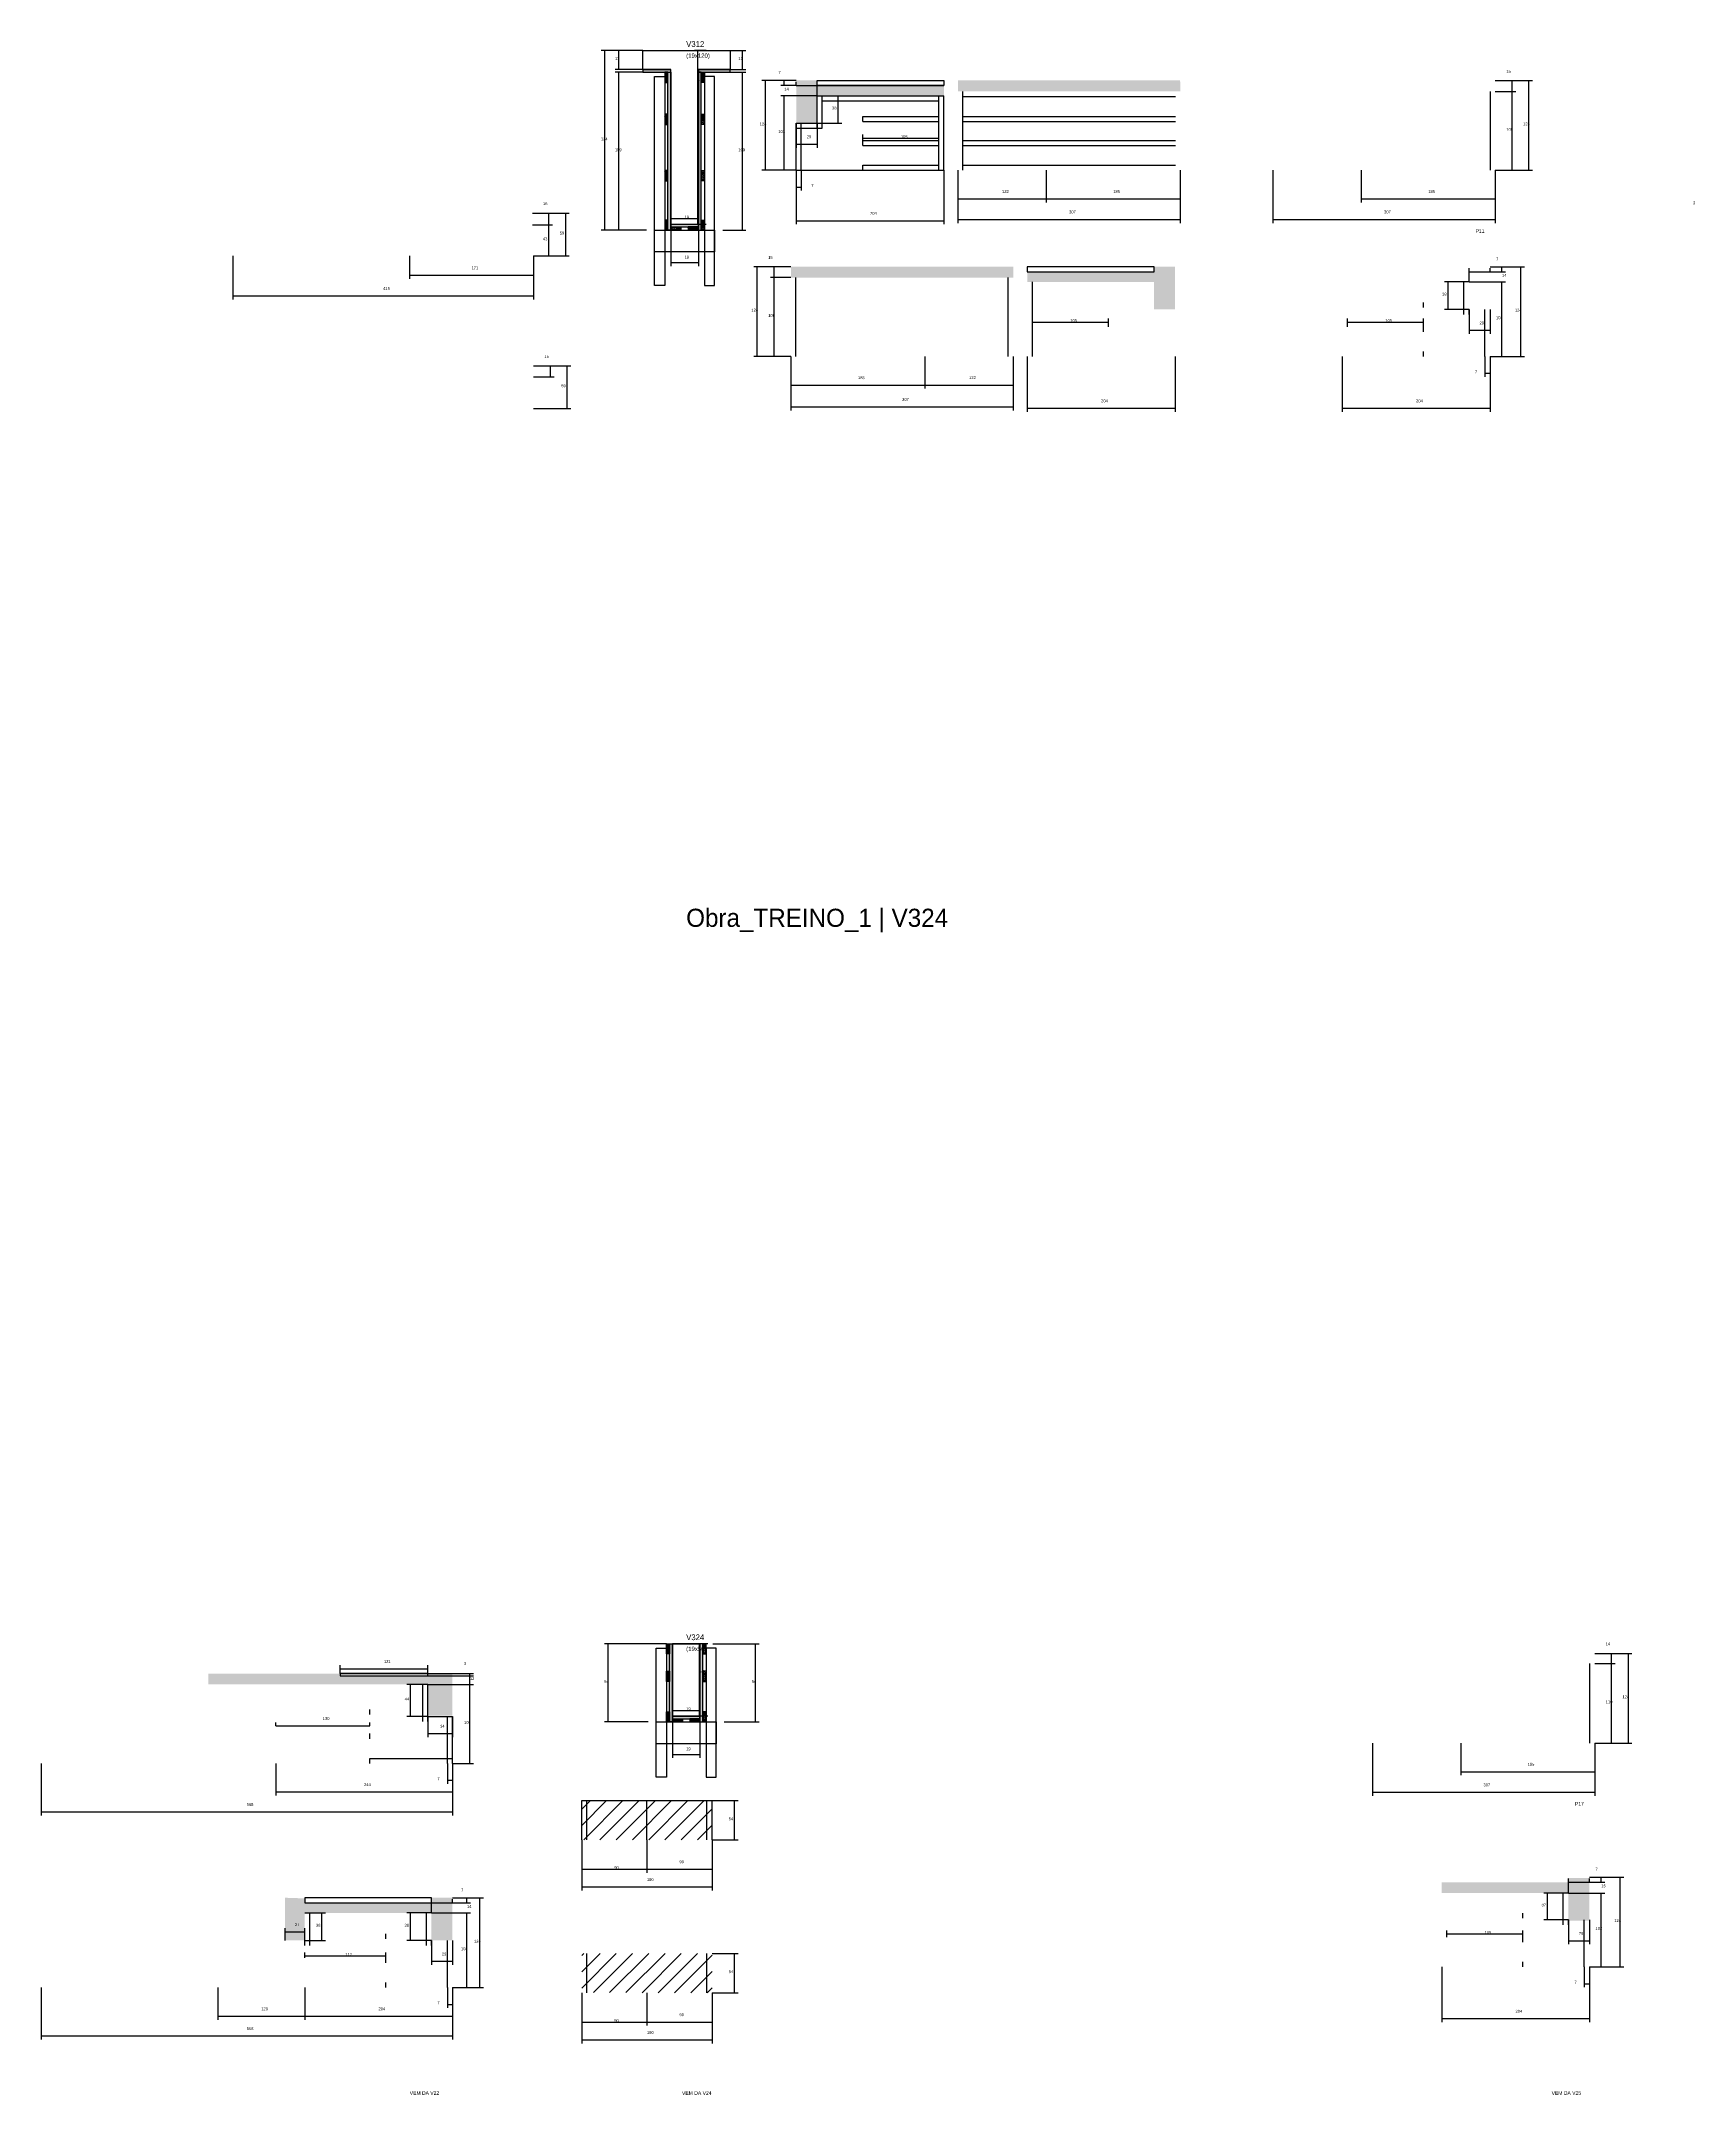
# Model space of a CAD drawing. Header units: metres. Extents: x -2848 to 22762, y -49062 to 1016.
# Drawn here: x 709 to 2993, y -5023 to -2187 of the extents above; entities that cross this region are included whole.
import ezdxf

# ---------------------------------------------------------------- set-up
doc = ezdxf.new("R2010")
doc.units = ezdxf.units.M
for name, color, linetype in [('CONCRETO', 251, 'Continuous'), ('COTA', 4, 'Continuous'), ('Cota Seção (2x)', 4, 'Continuous'), ('Hachura', 253, 'Continuous'), ('LABEL_ID', 3, 'Continuous'), ('Madeira', 126, 'Continuous'), ('NOMENCLATURA', 7, 'Continuous'), ('Painéis', 200, 'Continuous'), ('REAPROVEITAMENTO', 251, 'Continuous'), ('SARR_2.2x7', 40, 'Continuous'), ('SARR_3.5x7', 81, 'Continuous'), ('Texto Seção', 7, 'Continuous')]:
    doc.layers.add(name, color=color, linetype=linetype)

msp = doc.modelspace()

# ---------------------------------------------------------------- hatches: boundary and pattern name
at = {"layer": 'COTA'}
h = msp.add_hatch(dxfattribs=at)
h.set_pattern_fill('AR-CONC', scale=0.03)
h.paths.add_polyline_path([(1781, -2300.3), (1781, -2262.3), (1781, -2262.3), (1955.9, -2262.3), (1955.9, -2262.3), (1955.9, -2248.3), (1955.9, -2248.3), (1781, -2248.3), (1781, -2248.3), (1781, -2241.3), (1781, -2241.3), (1752, -2241.3), (1752, -2241.3), (1752, -2300.3), (1752, -2300.3), (1781, -2300.3)])
h = msp.add_hatch(dxfattribs=at)
h.set_pattern_fill('AR-CONC', scale=0.03)
h.paths.add_polyline_path([(1975.2, -2241.3), (1975.2, -2256.3), (1975.2, -2256.3), (2282.4, -2256.3), (2282.4, -2256.3), (2282.1, -2241.3), (2282.1, -2241.3), (1975.2, -2241.3)])
h = msp.add_hatch(dxfattribs=at)
h.set_pattern_fill('AR-CONC', scale=0.03)
h.paths.add_polyline_path([(2051.7, -2498.4), (2051.7, -2513.4), (2051.7, -2513.4), (1744.6, -2513.4), (1744.6, -2513.4), (1744.8, -2498.4), (1744.8, -2498.4), (2051.7, -2498.4)])
h = msp.add_hatch(dxfattribs=at)
h.set_pattern_fill('AR-CONC', scale=0.03)
h.paths.add_polyline_path([(2246, -2557.4), (2246, -2519.4), (2246, -2519.4), (2071, -2519.4), (2071, -2519.4), (2071, -2505.4), (2071, -2505.4), (2246, -2505.4), (2246, -2505.4), (2246, -2498.4), (2246, -2498.4), (2275, -2498.4), (2275, -2498.4), (2275, -2557.4), (2275, -2557.4), (2246, -2557.4)])
h = msp.add_hatch(dxfattribs=at)
h.set_pattern_fill('AR-CONC', scale=0.03)
h.paths.add_polyline_path([(1122.2, -4444.2), (1122.2, -4441.2), (1122.2, -4441.2), (940.2, -4441.2), (940.2, -4441.2), (940.2, -4456.2), (940.2, -4456.2), (1243.2, -4456.2), (1243.2, -4456.2), (1243.2, -4499.2), (1243.2, -4499.2), (1277.2, -4499.2), (1277.2, -4499.2), (1277.1, -4441.2), (1277.1, -4441.2), (1243.2, -4441.2), (1243.2, -4441.2), (1243.2, -4444.2), (1243.2, -4444.2), (1122.2, -4444.2)])
h = msp.add_hatch(dxfattribs=at)
h.set_pattern_fill('AR-CONC', scale=0.03)
h.paths.add_polyline_path([(2818.2, -4782.2), (2818.2, -4744.2), (2818.2, -4744.2), (2643.3, -4744.2), (2643.3, -4744.2), (2643.3, -4729.2), (2643.3, -4729.2), (2818.2, -4729.2), (2818.2, -4729.2), (2818.2, -4723.2), (2818.2, -4723.2), (2847.2, -4723.2), (2847.2, -4723.2), (2847.2, -4782.2), (2847.2, -4782.2), (2818.2, -4782.2)])
h = msp.add_hatch(dxfattribs=at)
h.set_pattern_fill('AR-CONC', scale=0.03)
h.paths.add_polyline_path([(1248.2, -4771.7), (1073.2, -4771.7), (1073.2, -4771.7), (1073.2, -4809.7), (1073.2, -4809.7), (1046.2, -4809.7), (1046.2, -4809.7), (1046.2, -4750.7), (1046.2, -4750.7), (1073.2, -4751.6), (1073.2, -4751.6), (1073.2, -4757.7), (1073.2, -4757.7), (1248.2, -4757.7), (1248.2, -4757.7), (1248.2, -4750.7), (1248.2, -4750.7), (1277.2, -4750.7), (1277.2, -4750.7), (1277.2, -4809.7), (1277.2, -4809.7), (1248.2, -4809.7), (1248.2, -4809.7), (1248.2, -4771.7)])
at = {"layer": 'Hachura'}
h = msp.add_hatch(color=8, dxfattribs=at)
h.dxf.hatch_style = 1
h.paths.add_polyline_path([(1578.8, -2230), (1578.8, -2226), (1578.8, -2226), (1540.2, -2226), (1540.2, -2226), (1540.2, -2230), (1540.2, -2230), (1578.8, -2230)])
h = msp.add_hatch(dxfattribs=at)
h.set_pattern_fill('ANSI31', scale=0.5)
h.paths.add_polyline_path([(1570.4, -2244), (1574.8, -2244), (1574.8, -2244), (1574.8, -2230), (1574.8, -2230), (1570.4, -2230), (1570.4, -2230), (1570.4, -2244)])
h = msp.add_hatch(color=8, dxfattribs=at)
h.dxf.hatch_style = 1
h.paths.add_polyline_path([(1574.8, -2230), (1578.8, -2230), (1578.8, -2230), (1578.8, -2448), (1578.8, -2448), (1574.8, -2448), (1574.8, -2448), (1574.8, -2230)])
h = msp.add_hatch(color=8, dxfattribs=at)
h.dxf.hatch_style = 1
h.paths.add_polyline_path([(1660.8, -2230), (1660.8, -2226), (1660.8, -2226), (1616.8, -2226), (1616.8, -2226), (1616.8, -2230), (1616.8, -2230), (1660.8, -2230)])
h = msp.add_hatch(color=8, dxfattribs=at)
h.dxf.hatch_style = 1
h.paths.add_polyline_path([(1620.8, -2228), (1616.8, -2228), (1616.8, -2228), (1616.8, -2448), (1616.8, -2448), (1620.8, -2448), (1620.8, -2448), (1620.8, -2228)])
h = msp.add_hatch(dxfattribs=at)
h.set_pattern_fill('ANSI31', scale=0.5)
h.paths.add_polyline_path([(1625.2, -2244), (1620.8, -2244), (1620.8, -2244), (1620.8, -2230), (1620.8, -2230), (1625.2, -2230), (1625.2, -2230), (1625.2, -2244)])
h = msp.add_hatch(dxfattribs=at)
h.set_pattern_fill('ANSI31', scale=0.5)
h.paths.add_polyline_path([(1570.4, -2302), (1574.8, -2302), (1574.8, -2302), (1574.8, -2288), (1574.8, -2288), (1570.4, -2288), (1570.4, -2288), (1570.4, -2302)])
h = msp.add_hatch(dxfattribs=at)
h.set_pattern_fill('ANSI31', scale=0.5)
h.paths.add_polyline_path([(1625.2, -2302), (1620.8, -2302), (1620.8, -2302), (1620.8, -2288), (1620.8, -2288), (1625.2, -2288), (1625.2, -2288), (1625.2, -2302)])
h = msp.add_hatch(dxfattribs=at)
h.set_pattern_fill('ANSI31', scale=0.5)
h.paths.add_polyline_path([(1570.4, -2379.8), (1574.8, -2379.8), (1574.8, -2379.8), (1574.8, -2365.8), (1574.8, -2365.8), (1570.4, -2365.8), (1570.4, -2365.8), (1570.4, -2379.8)])
h = msp.add_hatch(dxfattribs=at)
h.set_pattern_fill('ANSI31', scale=0.5)
h.paths.add_polyline_path([(1625.2, -2379.8), (1620.8, -2379.8), (1620.8, -2379.8), (1620.8, -2365.8), (1620.8, -2365.8), (1625.2, -2365.8), (1625.2, -2365.8), (1625.2, -2379.8)])
h = msp.add_hatch(dxfattribs=at)
h.set_pattern_fill('ANSI31', scale=0.5)
h.paths.add_polyline_path([(1570.4, -2448), (1574.8, -2448), (1574.8, -2448), (1574.8, -2434), (1574.8, -2434), (1570.4, -2434), (1570.4, -2434), (1570.4, -2448)])
h = msp.add_hatch(dxfattribs=at)
h.set_pattern_fill('ANSI31', scale=0.5)
h.paths.add_polyline_path([(1625.2, -2448), (1620.8, -2448), (1620.8, -2448), (1620.8, -2434), (1620.8, -2434), (1625.2, -2434), (1625.2, -2434), (1625.2, -2448)])
h = msp.add_hatch(color=8, dxfattribs=at)
h.dxf.hatch_style = 1
h.paths.add_polyline_path([(1616.8, -2443.6), (1616.8, -2440), (1616.8, -2440), (1578.8, -2440), (1578.8, -2440), (1578.8, -2443.6), (1578.8, -2443.6), (1616.8, -2443.6)])
h = msp.add_hatch(dxfattribs=at)
h.set_pattern_fill('ANSI31', scale=0.5)
h.paths.add_polyline_path([(1578.8, -2448), (1578.8, -2443.6), (1578.8, -2443.6), (1592.8, -2443.6), (1592.8, -2443.6), (1592.8, -2448), (1592.8, -2448), (1578.8, -2448)])
h = msp.add_hatch(dxfattribs=at)
h.set_pattern_fill('ANSI31', scale=0.5)
h.paths.add_polyline_path([(1616.8, -2448), (1616.8, -2443.6), (1616.8, -2443.6), (1602.8, -2443.6), (1602.8, -2443.6), (1602.8, -2448), (1602.8, -2448), (1616.8, -2448)])
h = msp.add_hatch(dxfattribs=at)
h.set_pattern_fill('ANSI31', scale=0.5)
h.paths.add_polyline_path([(1577, -4414), (1572.6, -4414), (1572.6, -4414), (1572.6, -4400), (1572.6, -4400), (1577, -4400), (1577, -4400), (1577, -4414)])
h = msp.add_hatch(color=8, dxfattribs=at)
h.dxf.hatch_style = 1
h.paths.add_polyline_path([(1581, -4400), (1577, -4400), (1577, -4400), (1577, -4508), (1577, -4508), (1581, -4508), (1581, -4508), (1581, -4400)])
h = msp.add_hatch(color=8, dxfattribs=at)
h.dxf.hatch_style = 1
h.paths.add_polyline_path([(1623, -4400), (1619, -4400), (1619, -4400), (1619, -4508), (1619, -4508), (1623, -4508), (1623, -4508), (1623, -4400)])
h = msp.add_hatch(dxfattribs=at)
h.set_pattern_fill('ANSI31', scale=0.5)
h.paths.add_polyline_path([(1623, -4414), (1627.4, -4414), (1627.4, -4414), (1627.4, -4400), (1627.4, -4400), (1623, -4400), (1623, -4400), (1623, -4414)])
h = msp.add_hatch(dxfattribs=at)
h.set_pattern_fill('ANSI31', scale=0.5)
h.paths.add_polyline_path([(1577, -4452), (1572.6, -4452), (1572.6, -4452), (1572.6, -4438), (1572.6, -4438), (1577, -4438), (1577, -4438), (1577, -4452)])
h = msp.add_hatch(dxfattribs=at)
h.set_pattern_fill('ANSI31', scale=0.5)
h.paths.add_polyline_path([(1623, -4452), (1627.4, -4452), (1627.4, -4452), (1627.4, -4438), (1627.4, -4438), (1623, -4438), (1623, -4438), (1623, -4452)])
h = msp.add_hatch(dxfattribs=at)
h.set_pattern_fill('ANSI31', scale=0.5)
h.paths.add_polyline_path([(1577, -4508), (1572.6, -4508), (1572.6, -4508), (1572.6, -4494), (1572.6, -4494), (1577, -4494), (1577, -4494), (1577, -4508)])
h = msp.add_hatch(color=8, dxfattribs=at)
h.dxf.hatch_style = 1
h.paths.add_polyline_path([(1619, -4503.6), (1619, -4500), (1619, -4500), (1581, -4500), (1581, -4500), (1581, -4503.6), (1581, -4503.6), (1619, -4503.6)])
h = msp.add_hatch(dxfattribs=at)
h.set_pattern_fill('ANSI31', scale=0.5)
h.paths.add_polyline_path([(1581, -4508), (1581, -4503.6), (1581, -4503.6), (1595, -4503.6), (1595, -4503.6), (1595, -4508), (1595, -4508), (1581, -4508)])
h = msp.add_hatch(dxfattribs=at)
h.set_pattern_fill('ANSI31', scale=0.5)
h.paths.add_polyline_path([(1619, -4508), (1619, -4503.6), (1619, -4503.6), (1605, -4503.6), (1605, -4503.6), (1605, -4508), (1605, -4508), (1619, -4508)])
h = msp.add_hatch(dxfattribs=at)
h.set_pattern_fill('ANSI31', scale=0.5)
h.paths.add_polyline_path([(1623, -4508), (1627.4, -4508), (1627.4, -4508), (1627.4, -4494), (1627.4, -4494), (1623, -4494), (1623, -4494), (1623, -4508)])
at = {"layer": 'REAPROVEITAMENTO'}
h = msp.add_hatch(dxfattribs=at)
h.set_pattern_fill('ANSI31', scale=5)
h.paths.add_polyline_path([(1635.7, -4670.7), (1635.7, -4616.6), (1635.7, -4616.6), (1455.7, -4616.4), (1455.7, -4616.4), (1455.7, -4670.5), (1455.7, -4670.5), (1635.7, -4670.7)])
h = msp.add_hatch(dxfattribs=at)
h.set_pattern_fill('ANSI31', scale=5)
h.paths.add_polyline_path([(1635.7, -4881.9), (1635.7, -4827.7), (1635.7, -4827.7), (1455.7, -4827.6), (1455.7, -4827.6), (1455.7, -4881.7), (1455.7, -4881.7), (1635.7, -4881.9)])

# ---------------------------------------------------------------- linework, layer by layer
at = {"layer": 'CONCRETO'}
for points in [[(1540.2, -2226), (1540.2, -2200), (1660.8, -2200), (1660.8, -2226), (1616.8, -2226), (1616.8, -2440), (1578.8, -2440), (1578.8, -2226)], [(1581, -4400), (1581, -4400), (1619, -4400), (1619, -4428), (1619, -4428), (1619, -4500), (1581, -4500), (1581, -4400)], [(1581, -4500), (1619, -4500), (1619, -4400), (1581, -4400)]]:
    msp.add_lwpolyline(points, close=True, dxfattribs=at)
at = {"layer": 'COTA'}
for p, q in [((1540.2, -2200), (1482.8, -2200)), ((1487.8, -2448), (1487.8, -2200)), ((1540.2, -2200), (1502.1, -2200)), ((1507.1, -2226), (1507.1, -2200)), ((1660.8, -2200), (1682.6, -2200)), ((1677.6, -2226), (1677.6, -2200)), ((1540.2, -2226), (1502.1, -2226)), ((1540.2, -2230), (1502.1, -2230)), ((1507.1, -2448), (1507.1, -2230)), ((1660.8, -2226), (1682.6, -2226)), ((1660.8, -2230), (1682.6, -2230)), ((1677.6, -2448), (1677.6, -2230)), ((1752, -2241.3), (1730.5, -2241.3)), ((1752, -2248.3), (1730.5, -2248.3)), ((1781, -2262.3), (1730.5, -2262.3)), ((1735.5, -2248.3), (1735.5, -2241.3)), ((1735.5, -2365.3), (1735.5, -2262.3)), ((1752, -2248.3), (1752, -2243.3)), ((1752, -2248.3), (1781, -2248.3)), ((1781, -2262.3), (1781, -2243.3)), ((2717.2, -2241.3), (2745.6, -2241.3)), ((2717.2, -2241.3), (2768.8, -2241.3)), ((2717.2, -2256.3), (2745.6, -2256.3)), ((2717.2, -2256.3), (2745.6, -2256.3)), ((2740.6, -2256.3), (2740.6, -2241.3)), ((2740.6, -2365.3), (2740.6, -2256.3)), ((2763.8, -2365.3), (2763.8, -2241.3)), ((1752, -2365.3), (1730.5, -2365.3)), ((1752, -2365.3), (1752, -2439.9)), ((1752, -2365.3), (1752, -2393.4)), ((1759, -2365.3), (1759, -2393.4)), ((1955.9, -2365.3), (1955.9, -2439.9)), ((1975.2, -2365.3), (1975.2, -2409.6)), ((1975.2, -2365.3), (1975.2, -2438.1)), ((2097.2, -2365.3), (2097.2, -2409.6)), ((2097.2, -2365.3), (2097.2, -2409.6)), ((2282.2, -2365.3), (2282.2, -2409.6)), ((2282.2, -2365.3), (2282.2, -2438.1)), ((2410.2, -2365.3), (2410.2, -2438.1)), ((2532.2, -2365.3), (2532.2, -2409.6)), ((2717.2, -2365.3), (2717.2, -2409.6)), ((2717.2, -2365.3), (2717.2, -2438.1)), ((2717.2, -2365.3), (2745.6, -2365.3)), ((2717.2, -2365.3), (2768.8, -2365.3)), ((1752, -2388.4), (1759, -2388.4)), ((1975.2, -2404.6), (2097.2, -2404.6)), ((2097.2, -2404.6), (2282.2, -2404.6)), ((2532.2, -2404.6), (2717.2, -2404.6)), ((1387.6, -2424.5), (1415.5, -2424.5)), ((1387.6, -2424.5), (1438.6, -2424.5)), ((1410.5, -2440.5), (1410.5, -2424.5)), ((1433.6, -2483.5), (1433.6, -2424.5)), ((1752, -2434.9), (1955.9, -2434.9)), ((1975.2, -2433.1), (2282.2, -2433.1)), ((2410.2, -2433.1), (2717.2, -2433.1)), ((1387.6, -2440.5), (1415.5, -2440.5)), ((1387.6, -2440.5), (1415.5, -2440.5)), ((1410.5, -2483.5), (1410.5, -2440.5)), ((1545.2, -2448), (1482.8, -2448)), ((1545.2, -2448), (1502.1, -2448)), ((1578.8, -2448), (1578.8, -2497.7)), ((1616.8, -2448), (1616.8, -2497.7)), ((1650.4, -2448), (1682.6, -2448)), ((974.1, -2483.5), (974.1, -2543.5)), ((1218.1, -2483.5), (1218.1, -2515)), ((1389.1, -2483.5), (1389.1, -2515)), ((1389.1, -2483.5), (1389.1, -2543.5)), ((1389.1, -2483.5), (1415.5, -2483.5)), ((1389.1, -2483.5), (1438.6, -2483.5)), ((1578.8, -2492.7), (1616.8, -2492.7)), ((1218.1, -2510), (1389.1, -2510)), ((1744.7, -2498.4), (1693.2, -2498.4)), ((1698.2, -2622.4), (1698.2, -2498.4)), ((1744.7, -2498.4), (1716.3, -2498.4)), ((1744.7, -2513.4), (1716.3, -2513.4)), ((1744.7, -2513.4), (1716.3, -2513.4)), ((1721.3, -2513.4), (1721.3, -2498.4)), ((1721.3, -2622.4), (1721.3, -2513.4)), ((2681, -2519.4), (2681, -2500.4)), ((2681, -2505.4), (2710, -2505.4)), ((2681, -2519.4), (2731.4, -2519.4)), ((2710, -2498.4), (2731.4, -2498.4)), ((2710, -2505.4), (2710, -2500.4)), ((2710, -2505.4), (2731.4, -2505.4)), ((2726.4, -2505.4), (2726.4, -2498.4)), ((2726.4, -2622.4), (2726.4, -2519.4)), ((974.1, -2538.5), (1389.1, -2538.5)), ((1389.1, -2635.3), (1417.5, -2635.3)), ((1389.1, -2635.3), (1440.6, -2635.3)), ((1412.5, -2650.3), (1412.5, -2635.3)), ((1435.6, -2694.3), (1435.6, -2635.3)), ((1744.7, -2622.4), (1693.2, -2622.4)), ((1744.7, -2622.4), (1716.3, -2622.4)), ((1744.7, -2622.4), (1744.7, -2666.8)), ((1744.7, -2622.4), (1744.7, -2696.9)), ((1929.7, -2622.4), (1929.7, -2666.8)), ((1929.7, -2622.4), (1929.7, -2666.8)), ((2051.7, -2622.4), (2051.7, -2666.8)), ((2051.7, -2622.4), (2051.7, -2696.9)), ((2071, -2622.4), (2071, -2698.8)), ((2275, -2622.4), (2275, -2698.8)), ((2506, -2622.4), (2506, -2698.8)), ((2703, -2622.4), (2703, -2650.6)), ((2710, -2622.4), (2710, -2698.8)), ((2710, -2622.4), (2731.4, -2622.4)), ((2710, -2622.4), (2710, -2650.6)), ((1389.1, -2650.3), (1417.5, -2650.3)), ((1744.7, -2661.8), (1929.7, -2661.8)), ((1929.7, -2661.8), (2051.7, -2661.8)), ((2703, -2645.6), (2710, -2645.6)), ((1744.7, -2691.9), (2051.7, -2691.9)), ((2071, -2693.8), (2275, -2693.8)), ((2506, -2693.8), (2710, -2693.8)), ((1389.1, -2694.3), (1440.6, -2694.3)), ((1572.6, -4400), (1487.3, -4400)), ((1492.3, -4508), (1492.3, -4400)), ((1637, -4400), (1700.9, -4400)), ((1695.9, -4508), (1695.9, -4400)), ((2854.5, -4413.2), (2882.9, -4413.2)), ((2854.5, -4413.2), (2906, -4413.2)), ((2877.9, -4427.2), (2877.9, -4413.2)), ((2901, -4537.2), (2901, -4413.2)), ((1122.2, -4441.2), (1122.2, -4429.6)), ((1122.2, -4434.6), (1243.2, -4434.6)), ((1243.2, -4441.2), (1243.2, -4429.6)), ((1243.2, -4441.2), (1306.3, -4441.2)), ((1243.2, -4444.2), (1306.3, -4444.2)), ((1243.2, -4444.2), (1306.3, -4444.2)), ((1301.3, -4444.2), (1301.3, -4441.2)), ((1301.3, -4456.2), (1301.3, -4444.2)), ((2854.5, -4427.2), (2882.9, -4427.2)), ((2854.5, -4427.2), (2882.9, -4427.2)), ((2877.9, -4537.2), (2877.9, -4427.2)), ((1243.2, -4456.2), (1306.3, -4456.2)), ((1243.2, -4456.2), (1306.3, -4456.2)), ((1301.3, -4565.2), (1301.3, -4456.2)), ((1547.4, -4508), (1487.3, -4508)), ((1581, -4508), (1581, -4557.7)), ((1619, -4508), (1619, -4557.7)), ((1652.6, -4508), (1700.9, -4508)), ((2547.5, -4537.2), (2547.5, -4610)), ((2669.5, -4537.2), (2669.5, -4581.6)), ((2854.5, -4537.2), (2854.5, -4581.6)), ((2854.5, -4537.2), (2854.5, -4610)), ((2854.5, -4537.2), (2882.9, -4537.2)), ((2854.5, -4537.2), (2906, -4537.2)), ((1033.2, -4565.2), (1033.2, -4609.6)), ((1270.2, -4565.2), (1270.2, -4593.4)), ((1277.2, -4565.2), (1277.2, -4609.6)), ((1277.2, -4565.2), (1306.3, -4565.2)), ((1277.2, -4565.2), (1277.2, -4593.4)), ((1581, -4552.7), (1619, -4552.7)), ((1270.2, -4588.4), (1277.2, -4588.4)), ((2669.5, -4576.6), (2854.5, -4576.6)), ((1033.2, -4604.6), (1277.2, -4604.6)), ((1635.7, -4616.6), (1671.9, -4616.6)), ((1666.9, -4670.6), (1666.9, -4616.6)), ((2547.5, -4605), (2854.5, -4605)), ((1455.7, -4670.6), (1455.7, -4716.2)), ((1455.7, -4670.6), (1455.7, -4740.7)), ((1545.7, -4670.6), (1545.7, -4716.2)), ((1545.7, -4670.6), (1545.7, -4716.2)), ((1635.7, -4670.6), (1635.7, -4716.2)), ((1635.7, -4670.6), (1635.7, -4740.7)), ((1635.7, -4670.6), (1671.9, -4670.6)), ((1455.7, -4711.2), (1545.7, -4711.2)), ((1455.7, -4735.7), (1635.7, -4735.7)), ((1545.7, -4711.2), (1635.7, -4711.2)), ((2818.2, -4744.2), (2818.2, -4724.2)), ((2818.2, -4729.2), (2847.2, -4729.2)), ((2847.2, -4722.2), (2868.7, -4722.2)), ((2847.2, -4729.2), (2847.2, -4724.2)), ((2847.2, -4729.2), (2868.7, -4729.2)), ((2863.7, -4729.2), (2863.7, -4722.2)), ((1248.2, -4771.7), (1248.2, -4752.7)), ((1248.2, -4757.7), (1277.2, -4757.7)), ((1277.2, -4750.7), (1302.2, -4750.7)), ((1277.2, -4757.7), (1277.2, -4752.7)), ((1277.2, -4757.7), (1302.2, -4757.7)), ((1297.2, -4757.7), (1297.2, -4750.7)), ((2818.2, -4744.2), (2868.7, -4744.2)), ((2863.7, -4846.2), (2863.7, -4744.2)), ((1248.2, -4771.7), (1302.2, -4771.7)), ((1297.2, -4874.7), (1297.2, -4771.7)), ((1635.7, -4827.8), (1671.9, -4827.8)), ((1666.9, -4881.8), (1666.9, -4827.8)), ((2643.3, -4846.2), (2643.3, -4922.6)), ((2840.2, -4846.2), (2840.2, -4874.4)), ((2847.2, -4846.2), (2847.2, -4922.6)), ((2847.2, -4846.2), (2868.7, -4846.2)), ((2847.2, -4846.2), (2847.2, -4874.4)), ((953.2, -4874.7), (953.2, -4919.1)), ((1073.2, -4874.7), (1073.2, -4919.1)), ((1270.2, -4874.7), (1270.2, -4902.9)), ((1277.2, -4874.7), (1302.2, -4874.7)), ((1277.2, -4874.7), (1277.2, -4902.9)), ((2840.2, -4869.4), (2847.2, -4869.4)), ((1270.2, -4897.9), (1277.2, -4897.9)), ((1455.7, -4881.8), (1455.7, -4927.3)), ((1455.7, -4881.8), (1455.7, -4951.9)), ((1545.7, -4881.8), (1545.7, -4927.3)), ((1545.7, -4881.8), (1545.7, -4927.3)), ((1635.7, -4881.8), (1635.7, -4927.3)), ((1635.7, -4881.8), (1635.7, -4951.9)), ((1635.7, -4881.8), (1671.9, -4881.8)), ((953.2, -4914.1), (1073.2, -4914.1)), ((1455.7, -4922.3), (1545.7, -4922.3)), ((1545.7, -4922.3), (1635.7, -4922.3)), ((2643.3, -4917.6), (2847.2, -4917.6)), ((1455.7, -4946.9), (1635.7, -4946.9))]:
    msp.add_line(p, q, dxfattribs=at)
at = {"layer": 'Cota Seção (2x)'}
for p, q in [((1627.8, -2200), (1611.3, -2200)), ((1616.3, -2440), (1616.3, -2200)), ((1752, -2241.3), (1704.6, -2241.3)), ((1709.6, -2365.3), (1709.6, -2241.3)), ((1781, -2262.3), (1814.8, -2262.3)), ((1809.8, -2300.3), (1809.8, -2262.3)), ((1752, -2300.3), (1752, -2334.1)), ((1781, -2300.3), (1814.8, -2300.3)), ((1781, -2300.3), (1781, -2334.1)), ((1844, -2327.6), (1844, -2316.1)), ((1844, -2321.1), (1949, -2321.1)), ((1949, -2327.6), (1949, -2316.1)), ((1752, -2329.1), (1781, -2329.1)), ((1752, -2365.3), (1704.6, -2365.3)), ((1578.8, -2448), (1578.8, -2427)), ((1578.8, -2432), (1616.8, -2432)), ((1616.8, -2448), (1616.8, -2427)), ((1627.8, -2440), (1611.3, -2440)), ((2681, -2519.4), (2647.2, -2519.4)), ((2652.2, -2557.4), (2652.2, -2519.4)), ((2710, -2498.4), (2757.4, -2498.4)), ((2752.4, -2622.4), (2752.4, -2498.4)), ((2078, -2581.3), (2078, -2569.8)), ((2078, -2574.8), (2183, -2574.8)), ((2183, -2581.3), (2183, -2569.8)), ((2513, -2581.3), (2513, -2569.8)), ((2513, -2574.8), (2618, -2574.8)), ((2618, -2581.3), (2618, -2569.8)), ((2681, -2557.4), (2647.2, -2557.4)), ((2681, -2557.4), (2681, -2591.2)), ((2710, -2557.4), (2710, -2591.2)), ((2681, -2586.2), (2710, -2586.2)), ((2710, -2622.4), (2757.4, -2622.4)), ((1630, -4400), (1613.5, -4400)), ((1618.5, -4500), (1618.5, -4400)), ((1243.2, -4456.2), (1214.4, -4456.2)), ((1219.4, -4500.2), (1219.4, -4456.2)), ((1033.2, -4513.5), (1033.2, -4508.5)), ((1163.2, -4513.5), (1163.2, -4508.5)), ((1243.2, -4500.2), (1214.4, -4500.2)), ((1243.2, -4500.2), (1243.2, -4529.1)), ((1277.2, -4500.2), (1277.2, -4529.1)), ((1581, -4508), (1581, -4487)), ((1581, -4492), (1619, -4492)), ((1630, -4500), (1613.5, -4500)), ((1619, -4508), (1619, -4487)), ((1033.2, -4513.5), (1163.2, -4513.5)), ((1243.2, -4524.1), (1277.2, -4524.1)), ((709.2, -4565.2), (709.2, -4637)), ((1277.2, -4565.2), (1277.2, -4637)), ((709.2, -4632), (1277.2, -4632)), ((2847.2, -4722.2), (2894.6, -4722.2)), ((2889.6, -4846.2), (2889.6, -4722.2)), ((1277.2, -4750.7), (1320.1, -4750.7)), ((1315.1, -4874.7), (1315.1, -4750.7)), ((2818.2, -4744.2), (2784.4, -4744.2)), ((2789.4, -4781.2), (2789.4, -4744.2)), ((1046.2, -4809.7), (1046.2, -4792.9)), ((1073.2, -4771.7), (1102, -4771.7)), ((1073.2, -4809.7), (1073.2, -4792.9)), ((1097, -4809.7), (1097, -4771.7)), ((1248.2, -4771.7), (1214.4, -4771.7)), ((1219.4, -4809.7), (1219.4, -4771.7)), ((2818.2, -4781.2), (2784.4, -4781.2)), ((2818.2, -4781.2), (2818.2, -4815)), ((2847.2, -4781.2), (2847.2, -4815)), ((1046.2, -4797.9), (1073.2, -4797.9)), ((1073.2, -4809.7), (1102, -4809.7)), ((1248.2, -4809.7), (1214.4, -4809.7)), ((1248.2, -4809.7), (1248.2, -4843.5)), ((1277.2, -4809.7), (1277.2, -4843.5)), ((2650.2, -4805.1), (2650.2, -4795.7)), ((2650.2, -4800.7), (2755.2, -4800.7)), ((2755.2, -4808.6), (2755.2, -4795.7)), ((2818.2, -4810), (2847.2, -4810)), ((1073.2, -4833.5), (1073.2, -4826.1)), ((1073.2, -4831.1), (1185.2, -4831.1)), ((1185.2, -4833.5), (1185.2, -4826.1)), ((1248.2, -4838.5), (1277.2, -4838.5)), ((2847.2, -4846.2), (2894.6, -4846.2)), ((709.2, -4874.7), (709.2, -4946.5)), ((1073.2, -4874.7), (1073.2, -4919.1)), ((1277.2, -4874.7), (1320.1, -4874.7)), ((1277.2, -4874.7), (1277.2, -4919.1)), ((1277.2, -4874.7), (1277.2, -4946.5)), ((1073.2, -4914.1), (1277.2, -4914.1)), ((709.2, -4941.5), (1277.2, -4941.5))]:
    msp.add_line(p, q, dxfattribs=at)
at = {"layer": 'Madeira'}
for points in [[(1570.4, -2244), (1574.8, -2244), (1574.8, -2230), (1570.4, -2230)], [(1625.2, -2244), (1620.8, -2244), (1620.8, -2230), (1625.2, -2230)], [(1570.4, -2302), (1574.8, -2302), (1574.8, -2288), (1570.4, -2288)], [(1625.2, -2302), (1620.8, -2302), (1620.8, -2288), (1625.2, -2288)], [(1570.4, -2379.8), (1574.8, -2379.8), (1574.8, -2365.8), (1570.4, -2365.8)], [(1625.2, -2379.8), (1620.8, -2379.8), (1620.8, -2365.8), (1625.2, -2365.8)], [(1570.4, -2448), (1574.8, -2448), (1574.8, -2434), (1570.4, -2434)], [(1625.2, -2448), (1620.8, -2448), (1620.8, -2434), (1625.2, -2434)], [(1578.8, -2448), (1578.8, -2443.6), (1592.8, -2443.6), (1592.8, -2448)], [(1616.8, -2448), (1616.8, -2443.6), (1602.8, -2443.6), (1602.8, -2448)], [(1577, -4414), (1572.6, -4414), (1572.6, -4400), (1577, -4400)], [(1623, -4414), (1627.4, -4414), (1627.4, -4400), (1623, -4400)], [(1577, -4452), (1572.6, -4452), (1572.6, -4438), (1577, -4438)], [(1623, -4452), (1627.4, -4452), (1627.4, -4438), (1623, -4438)], [(1577, -4508), (1572.6, -4508), (1572.6, -4494), (1577, -4494)], [(1581, -4508), (1581, -4503.6), (1595, -4503.6), (1595, -4508)], [(1619, -4508), (1619, -4503.6), (1605, -4503.6), (1605, -4508)], [(1623, -4508), (1627.4, -4508), (1627.4, -4494), (1623, -4494)]]:
    msp.add_lwpolyline(points, close=True, dxfattribs=at)
at = {"layer": 'Painéis'}
for p, q in [((1540.2, -2226), (1578.8, -2226)), ((1616.8, -2226), (1660.8, -2226)), ((1781, -2241.3), (1955.9, -2241.3)), ((1781, -2248.3), (1781, -2241.3)), ((1781, -2248.3), (1955.9, -2248.3)), ((1781, -2262.3), (1955.9, -2262.3)), ((1781, -2300.3), (1781, -2262.3)), ((1955.9, -2365.3), (1955.9, -2262.3)), ((1752, -2300.3), (1781, -2300.3)), ((1752, -2365.3), (1752, -2300.3)), ((1752, -2365.3), (1955.9, -2365.3)), ((1581, -4508), (1581, -4400)), ((1619, -4508), (1619, -4400)), ((1122.2, -4441.2), (1243.2, -4441.2)), ((1122.2, -4444.2), (1243.2, -4444.2)), ((1243.2, -4500.2), (1243.2, -4456.2)), ((1243.2, -4500.2), (1277.2, -4500.2)), ((1277.2, -4565.2), (1277.2, -4500.2)), ((1581, -4500), (1619, -4500)), ((1581, -4503.6), (1581, -4500)), ((1619, -4503.6), (1619, -4500)), ((1455.7, -4616.6), (1635.7, -4616.6)), ((1455.7, -4670.6), (1455.7, -4616.6)), ((1545.7, -4670.6), (1545.7, -4616.6)), ((1635.7, -4670.6), (1635.7, -4616.6))]:
    msp.add_line(p, q, dxfattribs=at)
for points in [[(1578.8, -2230), (1578.8, -2226), (1540.2, -2226), (1540.2, -2230)], [(1574.8, -2230), (1578.8, -2230), (1578.8, -2448), (1574.8, -2448)], [(1660.8, -2230), (1660.8, -2226), (1616.8, -2226), (1616.8, -2230)], [(1620.8, -2230), (1616.8, -2230), (1616.8, -2448), (1620.8, -2448)], [(1955.9, -2248.3), (1781, -2248.3), (1781, -2241.3), (1955.9, -2241.3)], [(1616.8, -2443.6), (1616.8, -2440), (1578.8, -2440), (1578.8, -2443.6)], [(2071, -2505.4), (2246, -2505.4), (2246, -2498.4), (2071, -2498.4)], [(1577, -4400), (1581, -4400), (1581, -4508), (1577, -4508)], [(1623, -4400), (1619, -4400), (1619, -4508), (1623, -4508)], [(1243.2, -4441.2), (1122.2, -4441.2), (1122.2, -4444.2), (1243.2, -4444.2)], [(1619, -4503.6), (1619, -4500), (1581, -4500), (1581, -4503.6)], [(1073.2, -4757.7), (1248.2, -4757.7), (1248.2, -4750.7), (1073.2, -4750.7)]]:
    msp.add_lwpolyline(points, close=True, dxfattribs=at)
at = {"layer": 'SARR_2.2x7'}
for p, q in [((1788, -2307.3), (1788, -2262.3)), ((1949, -2365.3), (1949, -2262.3)), ((1982.2, -2365.3), (1982.2, -2256.3)), ((1982.2, -2263.3), (2097.2, -2263.3)), ((2097.2, -2263.3), (2275.8, -2263.3)), ((2710.8, -2365.3), (2710.8, -2256.3)), ((1788, -2269.3), (1949, -2269.3)), ((1844, -2290.8), (1949, -2290.8)), ((1844, -2297.8), (1844, -2290.8)), ((1982.2, -2290.8), (2097.2, -2290.8)), ((2097.2, -2290.8), (2275.8, -2290.8)), ((1752, -2307.3), (1781, -2307.3)), ((1759, -2365.3), (1759, -2300.3)), ((1781, -2307.3), (1781, -2300.3)), ((1781, -2307.3), (1788, -2307.3)), ((1844, -2297.8), (1949, -2297.8)), ((1844, -2324.1), (1949, -2324.1)), ((1844, -2331.1), (1844, -2324.1)), ((1982.2, -2297.8), (2097.2, -2297.8)), ((1982.2, -2324.1), (2097.2, -2324.1)), ((2097.2, -2297.8), (2275.8, -2297.8)), ((2097.2, -2324.1), (2275.8, -2324.1)), ((1844, -2331.1), (1949, -2331.1)), ((1982.2, -2331.1), (2097.2, -2331.1)), ((2097.2, -2331.1), (2275.8, -2331.1)), ((1844, -2358.3), (1949, -2358.3)), ((1844, -2365.3), (1844, -2358.3)), ((1982.2, -2358.3), (2097.2, -2358.3)), ((2097.2, -2358.3), (2275.8, -2358.3)), ((1751.2, -2622.4), (1751.2, -2513.4)), ((2044.8, -2622.4), (2044.8, -2513.4)), ((2078, -2622.4), (2078, -2519.4)), ((2674, -2564.4), (2674, -2519.4)), ((2618, -2555), (2618, -2548)), ((2681, -2564.4), (2681, -2557.4)), ((2703, -2622.4), (2703, -2557.4)), ((2618, -2588.3), (2618, -2581.3)), ((2618, -2622.4), (2618, -2615.4)), ((2848, -4537.2), (2848, -4427.2)), ((1236.2, -4507.2), (1236.2, -4456.2)), ((1163.2, -4497.8), (1163.2, -4490.8)), ((1243.2, -4507.2), (1243.2, -4500.2)), ((1270.2, -4565.2), (1270.2, -4500.2)), ((1163.2, -4531.1), (1163.2, -4524.1)), ((1163.2, -4558.2), (1277.2, -4558.2)), ((1163.2, -4565.2), (1163.2, -4558.2)), ((1462.7, -4670.6), (1462.7, -4616.6)), ((1628.7, -4670.6), (1628.7, -4616.6)), ((2811.2, -4788.2), (2811.2, -4744.2)), ((1080.2, -4816.7), (1080.2, -4771.7)), ((1241.2, -4816.7), (1241.2, -4771.7)), ((2755.2, -4778.8), (2755.2, -4771.8)), ((2818.2, -4788.2), (2818.2, -4781.2)), ((2840.2, -4846.2), (2840.2, -4781.2)), ((1073.2, -4816.7), (1073.2, -4809.7)), ((1185.2, -4807.3), (1185.2, -4800.3)), ((1248.2, -4816.7), (1248.2, -4809.7)), ((1270.2, -4874.7), (1270.2, -4809.7)), ((2755.2, -4812.1), (2755.2, -4805.1)), ((1185.2, -4840.5), (1185.2, -4833.5)), ((1462.7, -4881.8), (1462.7, -4827.8)), ((1628.7, -4881.8), (1628.7, -4827.8)), ((2755.2, -4846.2), (2755.2, -4839.2)), ((1185.2, -4874.7), (1185.2, -4867.7))]:
    msp.add_line(p, q, dxfattribs=at)
at = {"layer": 'SARR_3.5x7'}
for points in [[(1556.4, -2236), (1570.4, -2236), (1570.4, -2524.5), (1556.4, -2524.5)], [(1639.2, -2236), (1625.2, -2236), (1625.2, -2524.5), (1639.2, -2524.5)], [(1556.4, -2448), (1639.2, -2448), (1639.2, -2478.1), (1556.4, -2478.1)], [(1558.6, -4406), (1572.6, -4406), (1572.6, -4584.4), (1558.6, -4584.4)], [(1641.4, -4406), (1627.4, -4406), (1627.4, -4584.4), (1641.4, -4584.4)], [(1558.6, -4508), (1641.4, -4508), (1641.4, -4538), (1558.6, -4538)]]:
    msp.add_lwpolyline(points, close=True, dxfattribs=at)

# ---------------------------------------------------------------- texts
at = {"layer": 'COTA'}
for s, p in [('13', (1501.6, -2213)), ('13', (1672.1, -2213)), ('7', (1727.4, -2232.4)), ('15', (2732.5, -2230.6)), ('14', (1735.5, -2255.3)), ('124', (1482.3, -2324)), ('103', (1727.3, -2313.8)), ('109', (2732.5, -2310.8)), ('124', (2755.7, -2303.3)), ('109', (1501.6, -2339)), ('109', (1672.1, -2339)), ('16', (1402.3, -2413.4)), ('7', (1772.7, -2388.4)), ('122', (2036.2, -2396.6)), ('185', (2189.7, -2396.5)), ('185', (2624.7, -2396.5)), ('3', (2990.2, -2412.3)), ('204', (1854, -2426.8)), ('307', (2128.7, -2424.8)), ('307', (2563.7, -2424.8)), ('43', (1402.2, -2462)), ('59', (1425.4, -2454)), ('19', (1597.8, -2487.2)), ('15', (1713.2, -2487.7)), ('7', (2718.4, -2489.5)), ('171', (1303.6, -2501.9)), ('14', (2726.4, -2512.4)), ('415', (1181.6, -2530.4)), ('124', (1690.1, -2560.4)), ('109', (1713.2, -2567.9)), ('103', (2718.2, -2570.9)), ('15', (1404.3, -2624.6)), ('59', (1427.4, -2664.8)), ('185', (1837.2, -2653.7)), ('122', (1990.7, -2653.7)), ('7', (2689.2, -2645.6)), ('307', (1898.2, -2683.7)), ('204', (2173, -2685.7)), ('204', (2608, -2685.7)), ('121', (1182.7, -4426.5)), ('14', (2869.8, -4402.1)), ('3', (1293.1, -4429.1)), ('12', (1301.3, -4450.2)), ('54', (1486.8, -4454)), ('54', (1690.4, -4454)), ('110', (2869.8, -4482.2)), ('124', (2892.9, -4475.2)), ('109', (1293.2, -4510.7)), ('19', (1600, -4547.2)), ('185', (2762, -4568.4)), ('244', (1155.2, -4596.5)), ('7', (1256.4, -4588.4)), ('307', (2701, -4596.8)), ('54', (1658.8, -4643.6)), ('90', (1500.7, -4711.2)), ('90', (1590.7, -4703)), ('180', (1545.7, -4727.6)), ('7', (2855.6, -4713.3)), ('15', (2863.7, -4736.2)), ('7', (1289.2, -4741.8)), ('14', (1297.2, -4764.7)), ('102', (2855.6, -4795.2)), ('103', (1289, -4823.2)), ('54', (1658.8, -4854.8)), ('7', (2826.5, -4869.4)), ('120', (1013.2, -4906)), ('7', (1256.4, -4897.9)), ('204', (2745.2, -4909.5)), ('90', (1500.7, -4922.3)), ('180', (1545.7, -4938.8)), ('90', (1590.7, -4914.2))]:
    msp.add_text(s, height=4, dxfattribs=at).set_placement(p)
at = {"layer": 'Cota Seção (2x)'}
for s, p in [('120', (1616.3, -2242)), ('38', (1801.5, -2281.3)), ('124', (1701.5, -2303.3)), ('29', (1766.5, -2321)), ('105', (1896.5, -2321.1)), ('19', (1597.8, -2432)), ('38', (2643.9, -2538.4)), ('105', (2130.5, -2574.8)), ('105', (2565.5, -2574.8)), ('29', (2695.5, -2578.1)), ('124', (2744.3, -2560.4)), ('50', (1618.5, -4440)), ('44', (1211.3, -4478.2)), ('130', (1098.2, -4505.3)), ('19', (1600, -4492)), ('34', (1260.2, -4515.9)), ('568', (993.2, -4623.9)), ('37', (2781.2, -4762.7)), ('27', (1059.7, -4789.8)), ('38', (1088.8, -4790.7)), ('38', (1211.1, -4790.7)), ('124', (2881.6, -4784.2)), ('124', (1307, -4812.7)), ('105', (2702.6, -4800.7)), ('29', (2832.7, -4801.9)), ('112', (1129.3, -4831.1)), ('29', (1262.7, -4830.4)), ('204', (1175.2, -4906)), ('568', (993.2, -4933.4))]:
    msp.add_text(s, height=4, dxfattribs=at).set_placement(p)
at = {"layer": 'LABEL_ID'}
msp.add_text('Obra_TREINO_1 | V324', height=25, dxfattribs=at).set_placement((1600, -3410))
at = {"layer": 'NOMENCLATURA'}
for s, p in [('P11', (2690.1, -2451.7)), ('P17', (2827.3, -4623.6))]:
    msp.add_text(s, height=5, dxfattribs=at).set_placement(p)
at = {"layer": 'Texto Seção'}
for s, height, p in [('V312', 8, (1600, -2195)), ('(19x120)', 6, (1600, -2210)), ('V324', 8, (1600, -4395)), ('(19x50)', 6, (1600, -4410)), ('VEM DA V22', 5, (1218.3, -5022.9)), ('VEM DA V24', 5, (1594.3, -5022.9)), ('VEM DA V25', 5, (2795.1, -5022.9))]:
    msp.add_text(s, height=height, dxfattribs=at).set_placement(p)

doc.saveas('drawing.dxf')
